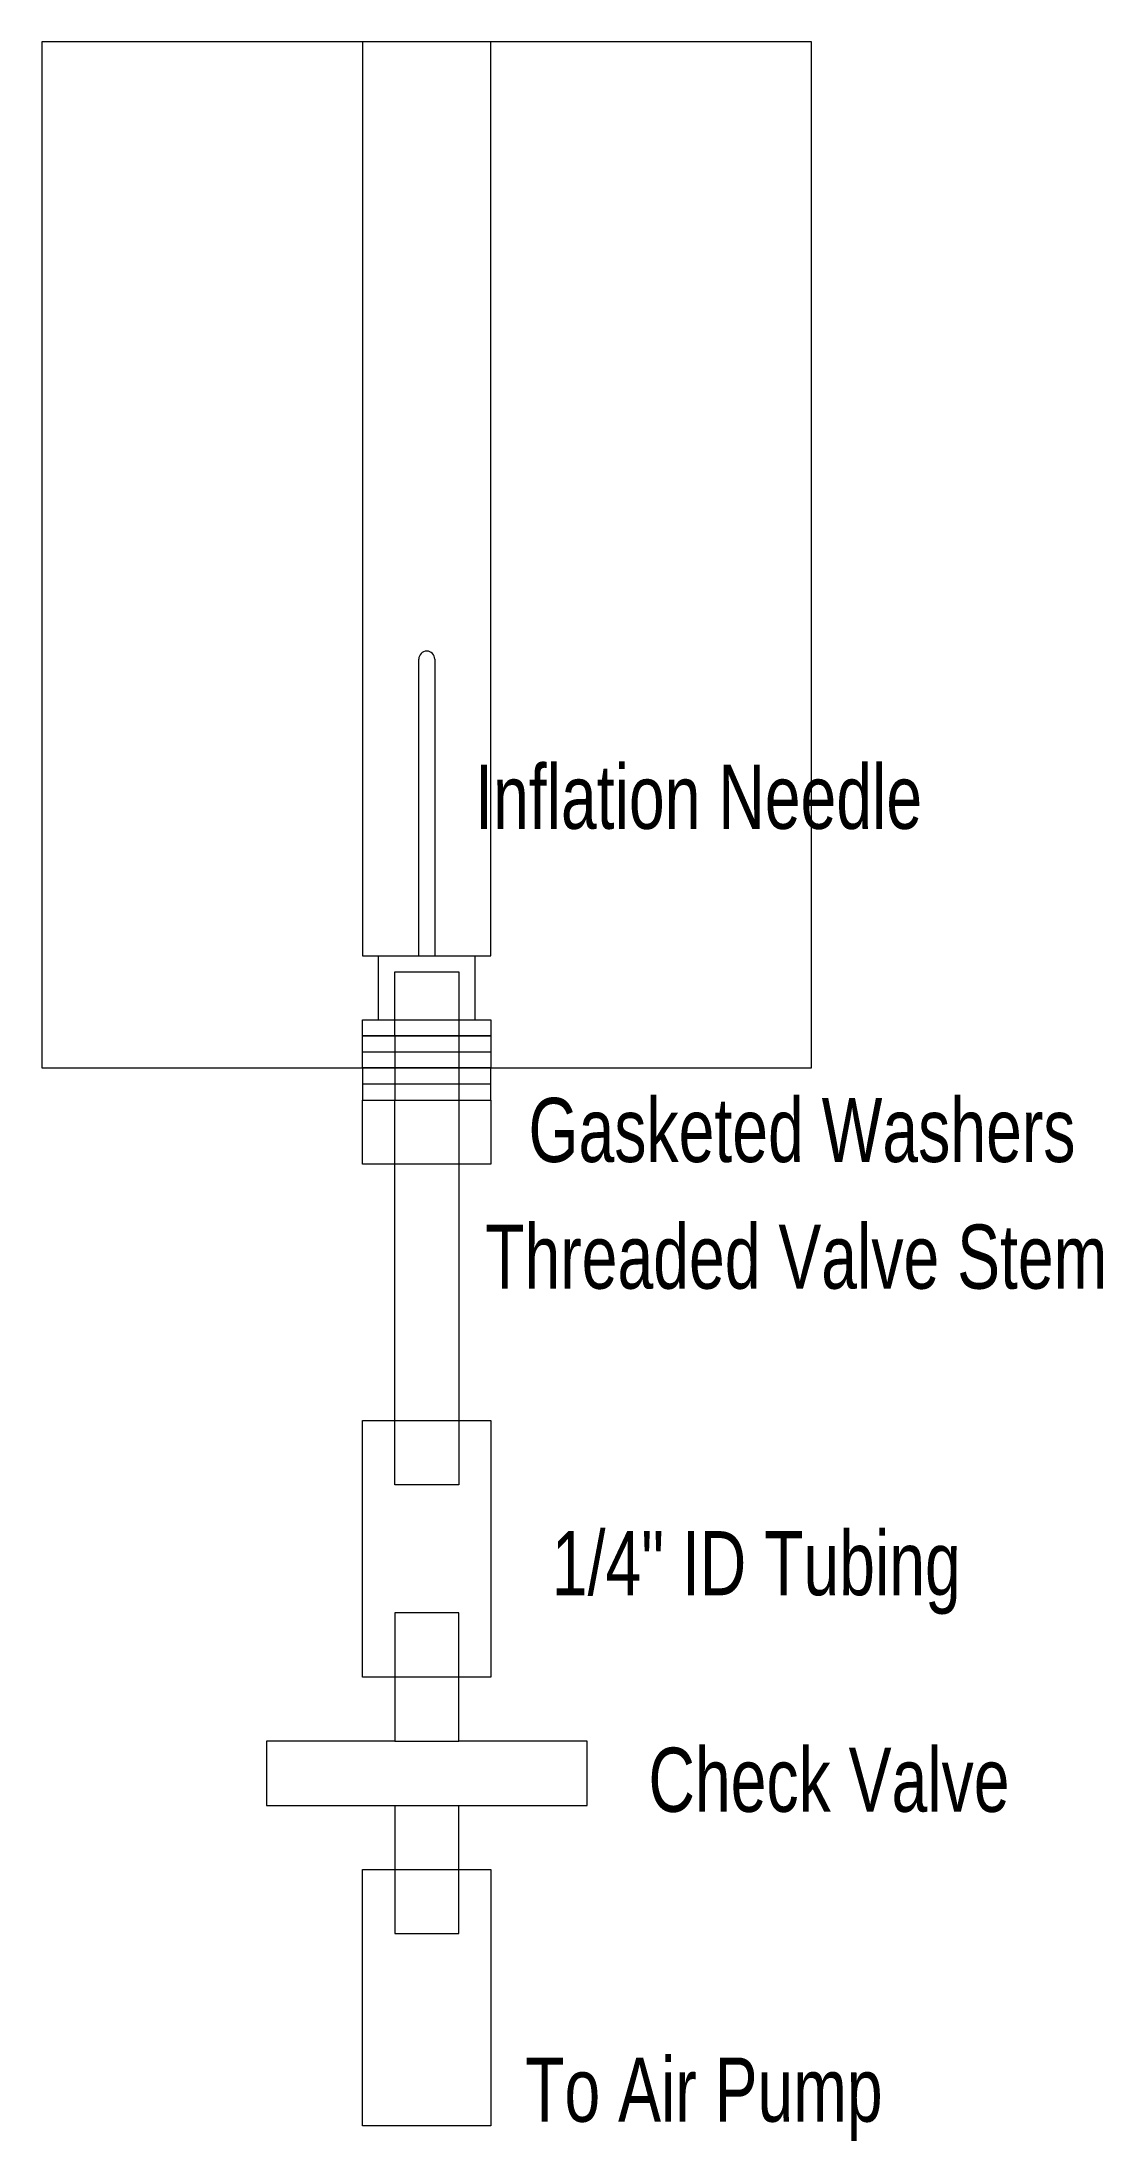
# Model space of a CAD drawing. Header units: inches. Extents: x 0 to 4.14, y -4.18 to 4.
import ezdxf

# ---------------------------------------------------------------- set-up
doc = ezdxf.new("R2010")
doc.units = ezdxf.units.IN
doc.linetypes.add('DASHED', pattern=[19.05, 12.7, -6.35])
doc.layers.get('0').update_dxf_attribs({"linetype": 'CONTINUOUS', "lineweight": 0})
for name, color, linetype, lineweight in [('CheckValve', 4, 'CONTINUOUS', 0), ('GasketedWasher', 3, 'CONTINUOUS', 0), ('GasketedWashersHidden', 3, 'DASHED', 0), ('InflationNeedle', 7, 'CONTINUOUS', 0), ('Text', 7, 'CONTINUOUS', 0), ('Tubing', 8, 'CONTINUOUS', 0), ('ValveStem', 4, 'CONTINUOUS', 0)]:
    doc.layers.add(name, color=color, linetype=linetype, lineweight=lineweight)
doc.styles.get("Standard").update_dxf_attribs({"font": 'txt', "width": 0.75})

msp = doc.modelspace()

# ---------------------------------------------------------------- linework, layer by layer
for p, q in [((3, 4), (0, 4)), ((0, 4), (0, 0)), ((3, 0), (3, 4)), ((0, 0), (3, 0))]:
    msp.add_line(p, q)
at = {"layer": 'CheckValve'}
for p, q in [((1.375, -2.125), (1.375, -2.625)), ((1.625, -2.125), (1.375, -2.125)), ((1.625, -2.625), (1.625, -2.125)), ((1.375, -2.625), (0.875, -2.625)), ((0.875, -2.625), (0.875, -2.875)), ((1.375, -2.625), (1.625, -2.625)), ((2.125, -2.625), (1.625, -2.625)), ((2.125, -2.875), (2.125, -2.625)), ((0.875, -2.875), (1.375, -2.875)), ((1.375, -2.875), (1.375, -3.375)), ((1.375, -2.875), (1.625, -2.875)), ((1.625, -3.375), (1.625, -2.875)), ((1.625, -2.875), (2.125, -2.875)), ((1.375, -3.375), (1.625, -3.375))]:
    msp.add_line(p, q, dxfattribs=at)
at = {"layer": 'GasketedWasher'}
for p, q in [((1.25, 0.125), (1.75, 0.125)), ((1.25, 0), (1.25, 0.125)), ((1.75, 0.125), (1.75, 0)), ((1.25, 0.0625), (1.75, 0.0625)), ((1.75, 0), (1.25, 0)), ((1.25, 0), (1.25, -0.125)), ((1.75, -0.125), (1.75, 0)), ((1.25, -0.0625), (1.75, -0.0625)), ((1.25, -0.125), (1.75, -0.125))]:
    msp.add_line(p, q, dxfattribs=at)
at = {"layer": 'GasketedWashersHidden'}
for p, q in [((1.375, 0.125), (1.375, -0.125)), ((1.625, 0.125), (1.625, -0.125))]:
    msp.add_line(p, q, dxfattribs=at)
at = {"layer": 'InflationNeedle'}
for p, q in [((1.4688, 0.4375), (1.4688, 1.5938)), ((1.5, 1.625), (1.5, 1.625)), ((1.5312, 1.5938), (1.5312, 0.4375)), ((1.3125, 0.1875), (1.3125, 0.4375)), ((1.3125, 0.4375), (1.6875, 0.4375)), ((1.6875, 0.4375), (1.6875, 0.1875)), ((1.25, 0.125), (1.25, 0.1875)), ((1.25, 0.1875), (1.75, 0.1875)), ((1.75, 0.1875), (1.75, 0.125)), ((1.75, 0.125), (1.25, 0.125))]:
    msp.add_line(p, q, dxfattribs=at)
for start, end in [(90, 180), (0, 90)]:
    msp.add_arc((1.5, 1.5938), 0.0312, start, end, dxfattribs=at)
at = {"layer": 'Tubing'}
for p, q in [((1.75, 4), (1.25, 4)), ((1.25, 4), (1.25, 0.4375)), ((1.75, 0.4375), (1.75, 4)), ((1.25, 0.4375), (1.75, 0.4375)), ((1.25, -1.375), (1.75, -1.375)), ((1.25, -2.375), (1.25, -1.375)), ((1.75, -1.375), (1.75, -2.375)), ((1.75, -2.375), (1.25, -2.375)), ((1.25, -3.125), (1.75, -3.125)), ((1.25, -4.125), (1.25, -3.125)), ((1.75, -3.125), (1.75, -4.125)), ((1.75, -4.125), (1.25, -4.125))]:
    msp.add_line(p, q, dxfattribs=at)
at = {"layer": 'ValveStem'}
for p, q in [((1.375, 0.375), (1.625, 0.375)), ((1.375, 0.125), (1.375, 0.375)), ((1.625, 0.375), (1.625, 0.125)), ((1.625, 0.125), (1.375, 0.125)), ((1.25, -0.125), (1.75, -0.125)), ((1.25, -0.375), (1.25, -0.125)), ((1.375, -0.125), (1.625, -0.125)), ((1.375, -1.625), (1.375, -0.125)), ((1.625, -0.125), (1.625, -1.625)), ((1.75, -0.125), (1.75, -0.375)), ((1.75, -0.375), (1.25, -0.375)), ((1.625, -1.625), (1.375, -1.625))]:
    msp.add_line(p, q, dxfattribs=at)

# ---------------------------------------------------------------- texts
at = {"layer": 'Text', "char_height": 0.25, "width": 100, "attachment_point": 1}
for s, insert in [('Inflation Needle', (1.6888, 1.1822)), ('Gasketed Washers', (1.8967, -0.1169)), ('Threaded Valve Stem', (1.7278, -0.6106)), ('1/4" ID Tubing', (1.9876, -1.8057)), ('Check Valve', (2.3643, -2.6501)), ('To Air Pump', (1.8837, -3.8583))]:
    msp.add_mtext(s, dxfattribs=dict(at, insert=insert))

doc.saveas('drawing.dxf')
